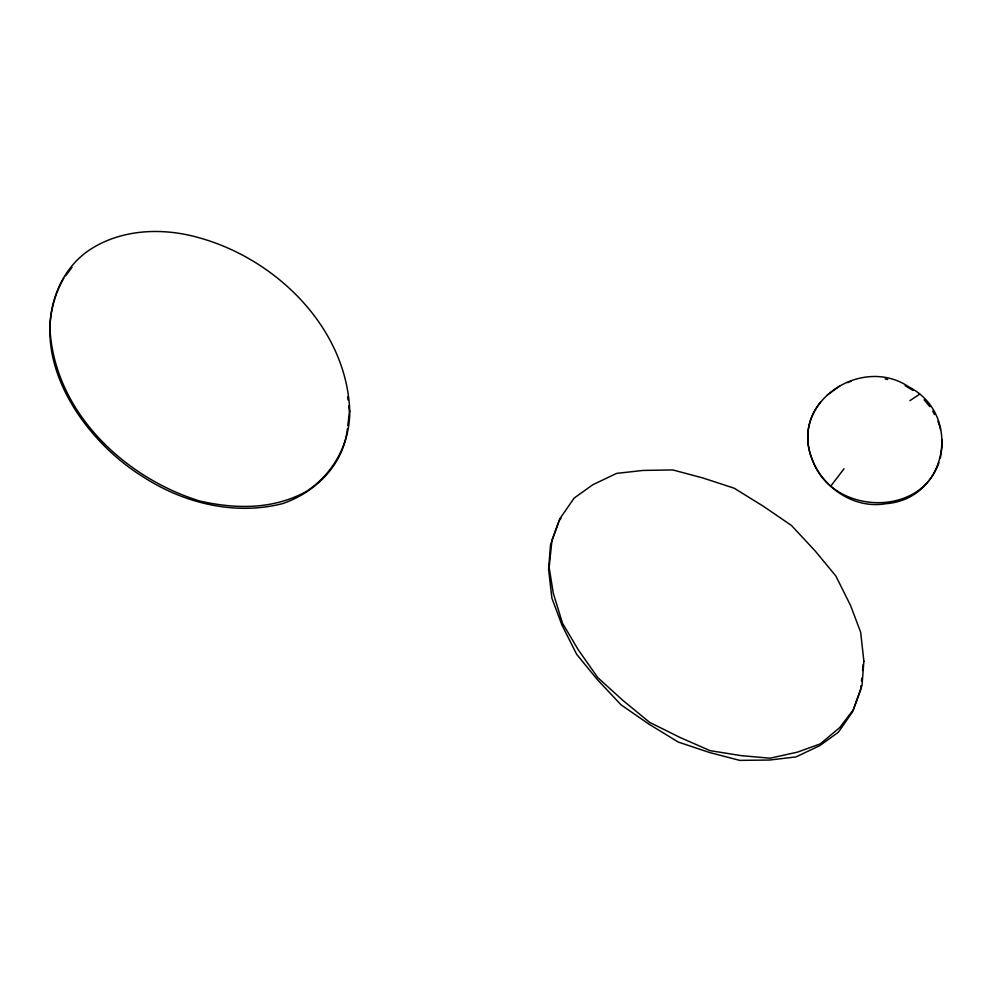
<?xml version="1.0" encoding="UTF-8"?>
<svg xmlns="http://www.w3.org/2000/svg" width="992" height="992" viewBox="0 0 992 992"><rect width="100%" height="100%" fill="white"/><g stroke="black" fill="none" stroke-linecap="round" stroke-linejoin="round"><path stroke-width="1.49" d="M861.031 685.596L860.572 690.11L852.723 711.586L838.352 732.257L819.752 745.662L795.919 756.933L769.457 760.046L739.722 760.38L709.503 752.494L678.317 742.09L649.004 724.172L621.054 704.841L597.184 679.421L576.662 654.298L561.918 625.022L551.887 598.151L548.588 569.284L550.498 544.968L559.215 520.639L561.026 518.258M861.49 681.082L861.8 678.082M862.556 670.555L863.176 664.541M347.411 428.594C343.939 464.343 315.493 492.528 282.422 503.651C234.273 515.89 182.826 503.006 141.955 476.098C79.682 437.249 22.667 350.56 63.835 278.194M347.783 425.58L349.444 412.027L348.725 405.976M940.416 457.882L942.152 445.681L941.954 439.803M938.94 462.632C919.733 518.717 831.259 514.141 812.51 459.941C788.33 403.074 861.143 354.504 908.846 386.88C962.872 414.681 947.31 498.951 886.017 503.688C832.61 512.963 783.792 447.256 820.57 402.107M65.646 275.776L72.019 267.319M831.16 485.621L844.043 468.757M827.34 395.014L839.641 386.062M909.937 400.656L919.696 394.122M847.751 382.565L851.434 381.04M885.149 378.944L887.728 379.527M905.126 385.739L913.062 390.451M924.098 399.776L929.876 406.695M932.716 411.072L934.576 414.582M937.911 421.228L939.536 425.915M939.945 427.093L940.49 429.586M347.646 396.912L348.006 399.937M863.883 661.193L862.023 685.348L853.269 709.801L839.802 727.496L820.297 743.864L797.357 752.172L770.015 758.198L741.16 755.631L710.061 750.646L679.768 737.341L649.574 722.325L622.505 700.079L597.742 677.561L578.1 649.537L562.489 623.174L553.325 593.402L549.146 567.449L551.949 540.206L559.761 518.841L574.157 498.071L592.732 484.778L616.602 473.395L643.014 470.431L672.799 469.935L702.968 477.995L734.204 488.225L763.456 506.317L791.455 525.475L815.275 551.068L835.859 576.017L850.541 605.467L860.634 632.164L863.883 661.193M349.754 411.023C349.99 443.573 333.076 474.312 305.697 491.834C272.465 509.69 235.55 509.156 199.628 500.985C123.405 477.326 54.027 411.072 49.91 327.992C50.431 295.901 65.534 263.55 93.967 247.182C125.686 228.507 165.366 227.887 200.037 238.03C276.867 259.656 346.63 328.228 349.754 411.023"/></g></svg>
